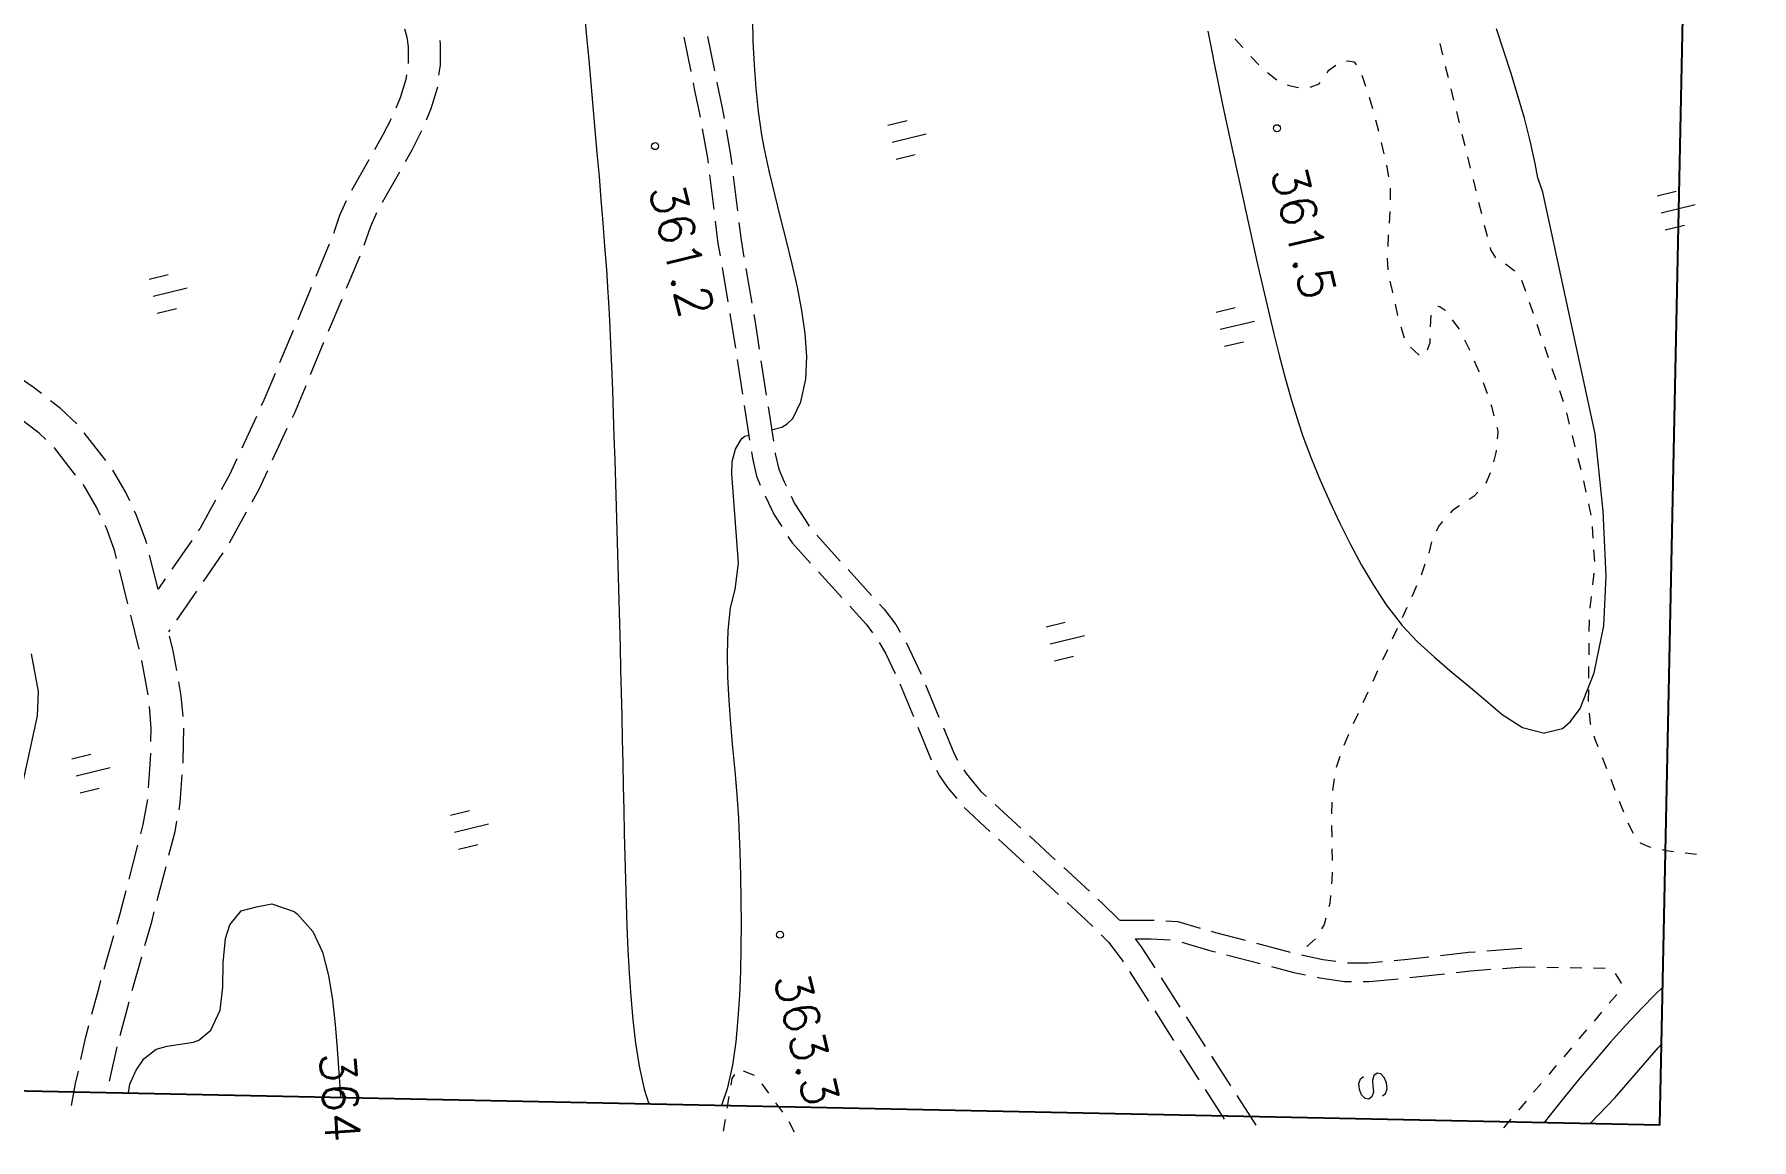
# Model space of a CAD drawing. Header units: millimetres. Extents: x 432273 to 1023813, y 170116 to 705940.
# Drawn here: x 825289 to 1009156, y 195380 to 313678 of the extents above; entities that cross this region are included whole.
import ezdxf

# ---------------------------------------------------------------- set-up
doc = ezdxf.new("R2010")
doc.units = ezdxf.units.MM
doc.header["$LTSCALE"] = 100
doc.linetypes.add('56301', pattern=[0.5, 0.25, -0.25])
doc.layers.get('Defpoints').update_dxf_attribs({"color": 153})
doc.layers.add('D-BGD', color=7, linetype='Continuous', lineweight=13)
doc.styles.add('BIGFONT', font='txt', dxfattribs={"height": 0.2, "bigfont": 'BIGFONT'})
doc.linetypes.add('57106', pattern='A,2.5,[43,dgnlstyle-dm500.shx,S=0.002,R=0,X=0,Y=0],2.5', length=5)

# ---------------------------------------------------------------- blocks, each defined once
blk = doc.blocks.new('21311212131313131')
at = {"layer": 'D-BGD', "linetype": 'Continuous'}
for p, q in [((2801852.9163, -985684.6081, 362599.9804), (2801971.4855, -984447.5934, 362729.9804)), ((2733413.5928, -989673.585), (2732452.1643, -986048.6389)), ((2735226.9429, -989193.3509), (2734688.5397, -987163.4705)), ((2731601.5999, -990153.4221), (2731064.0738, -988124.0218)), ((2796459.2751, -992848.6281, 362455.9804), (2797613.0071, -992367.5465, 362442.9804)), ((2798765.4649, -991884.6274, 362429.9804), (2799853.4794, -991269.5264, 362416.9804)), ((2817153.6913, -992691.6368, 362769.9804), (2818124.0789, -993480.5118, 362761.9804)), ((2791845.2246, -994773.4345, 362509.9804), (2792998.0793, -994291.8727, 362495.9804)), ((2794151.8113, -993810.7912, 362482.9804), (2795305.5432, -993329.7096, 362469.9804)), ((2814370.4768, -995228.818, 362806.9804), (2814361.5311, -993978.9989, 362800.9804)), ((2819093.5893, -994268.9066, 362753.9804), (2820063.9769, -995057.7816, 362745.9804)), ((2764712.3087, -996816.373, 362256.9804), (2765927.1293, -996521.4988, 362243.9804)), ((2767163.0601, -996356.7451, 362229.9804), (2768408.7938, -996253.2198, 362214.9804)), ((2769654.5274, -996149.6944, 362200.9804), (2770900.2611, -996046.169, 362185.9804)), ((2772145.24, -996071.0548, 362172.9804), (2773389.4384, -996188.9965, 362160.9804)), ((2774633.2398, -996305.5807, 362148.9804), (2775877.9183, -996422.6452, 362136.9804)), ((2777125.0744, -996485.2041, 362140.9804), (2778374.1828, -996471.3091, 362165.9804)), ((2779624.1683, -996457.8943, 362191.9804), (2780873.7569, -996443.1222, 362217.9804)), ((2782123.7425, -996429.7074, 362242.9804), (2783372.8509, -996415.8125, 362268.9804)), ((2814388.3683, -997728.4562, 362817.9804), (2814379.4226, -996478.6371, 362811.9804)), ((2821033.4873, -995846.1764, 362736.9804), (2822002.9977, -996634.5712, 362728.9804)), ((2757456.5644, -998704.1052, 362187.9804), (2758661.9409, -998374.4199, 362217.9804)), ((2759867.3174, -998044.7347, 362246.9804), (2761072.6938, -997715.0494, 362276.9804)), ((2762283.1477, -997405.2443, 362282.9804), (2763497.9683, -997110.3701, 362269.9804)), ((2822973.3853, -997423.4462, 362720.9804), (2823942.8957, -998211.8411, 362712.9804)), ((2752677.4703, -1000157.7878, 362095.9804), (2753851.2364, -999727.575, 362105.9804)), ((2755044.9343, -999362.9955, 362128.9804), (2756251.1879, -999033.7904, 362158.9804)), ((2814405.7796, -1000228.9716, 362828.9804), (2814396.8338, -998979.1525, 362822.9804)), ((2824912.4061, -999000.2359, 362704.9804), (2825882.3135, -999789.9881, 362696.9804)), ((2747982.4892, -1001876.4044, 362054.9804), (2749155.7751, -1001447.0688, 362064.9804)), ((2750329.5412, -1001016.856, 362074.9804), (2751504.1844, -1000587.1234, 362085.9804)), ((2814423.671, -1002728.6098, 362839.9804), (2814414.7253, -1001478.7907, 362833.9804)), ((2826851.8239, -1000578.3829, 362688.9804), (2827821.3343, -1001366.7777, 362680.9804)), ((2743287.5082, -1003595.0209, 362012.9804), (2744460.794, -1003165.6853, 362023.9804)), ((2745634.5601, -1002735.4726, 362033.9804), (2746808.7232, -1002306.6171, 362043.9804)), ((2812784.4297, -1006680.9511, 362846.9804), (2812432.9856, -1002947.5984, 362839.9804)), ((2814632.4809, -1004956.5512, 362843.9804), (2814423.671, -1002728.6098, 362839.9804)), ((2828791.7219, -1002155.6527, 362672.9804), (2829761.2323, -1002944.0475, 362664.9804)), ((2830730.7427, -1003732.4423, 362655.9804), (2831701.1303, -1004521.3174, 362647.9804)), ((2740939.579, -1004454.0891, 361992.9804), (2742112.8649, -1004024.7535, 362002.9804)), ((2761633.2778, -1007380.5088, 361774.9804), (2762789.9416, -1007854.1043, 361760.9804)), ((2732708.9495, -1009230.5279, 362026.9804), (2733916.3108, -1008907.6294, 362031.9804)), ((2751991.037, -1008363.0772, 361682.9805), (2753151.0372, -1007905.9479, 361762.9804)), ((2725463.0271, -1011166.9584, 361997.9804), (2726670.3884, -1010844.0599, 362002.9804)), ((2727877.7498, -1010521.1614, 362006.9804), (2729085.9883, -1010198.7431, 362011.9804)), ((2730293.3496, -1009875.8446, 362016.9804), (2731500.711, -1009552.9461, 362021.9804)), ((2815827.7849, -1014882.8371, 362859.9804), (2815328.0304, -1011166.337, 362853.9804)), ((2718217.5849, -1013102.5117, 361968.9804), (2719425.3432, -1012780.9706, 361973.9804)), ((2720632.7046, -1012458.0721, 361978.9804), (2721840.0659, -1012135.1736, 361982.9804)), ((2723047.4273, -1011812.2751, 361987.9804), (2724255.6658, -1011489.8568, 361992.9804)), ((2715802.8623, -1013748.3087, 361958.9804), (2717010.2236, -1013425.4102, 361963.9804)), ((2746143.2356, -1014095.1132, 361329.9805), (2744894.4983, -1014075.0102, 361277.9805)), ((2769153.9609, -1013507.4988, 362247.9804), (2770369.3229, -1013798.9007, 362239.9804)), ((2771558.4475, -1014181.9628, 362277.9804), (2772746.0482, -1014569.8909, 362317.9804)), ((2748362.2083, -1016205.9318, 361402.9805), (2749190.9335, -1015271.0402, 361390.9805)), ((2773903.7556, -1015039.4976, 362357.9804), (2775059.5423, -1015512.6129, 362397.9804)), ((2776208.8367, -1016003.8349, 362442.9804), (2777356.2936, -1016496.331, 362487.9804)), ((2743785.1382, -1017954.8961, 361449.9805), (2744998.3709, -1017654.5925, 361440.9805)), ((2746194.3033, -1017290.0962, 361428.9805), (2747386.5797, -1016915.6182, 361414.9805)), ((2778501.1832, -1016997.682, 362527.9804), (2779645.1955, -1017498.5528, 362567.9804)), ((2780790.085, -1017999.9038, 362607.9804), (2781933.6172, -1018501.6518, 362647.9804)), ((2724108.4411, -1020465.7252, 361657.9805), (2725311.5189, -1020125.6613, 361647.9805)), ((2726516.1847, -1019791.0268, 361635.9805), (2727725.8446, -1019478.507, 361620.9805)), ((2728939.7881, -1019183.1526, 361605.9805), (2730165.6215, -1018941.0488, 361590.9805)), ((2783080.0305, -1018998.1368, 362691.9804), (2784225.9636, -1019495.4989, 362736.9804)), ((2785370.8532, -1019996.8499, 362776.9804), (2786514.3853, -1020498.5979, 362816.9804)), ((2719354.273, -1022007.1557, 361715.9804), (2720530.4209, -1021585.0871, 361700.9805)), ((2721712.2928, -1021177.5524, 361686.9805), (2722910.2101, -1020819.8429, 361671.9805)), ((2787660.7986, -1020995.0829, 362860.9804), (2788807.212, -1021491.5679, 362905.9804)), ((2789962.4352, -1021967.7949, 362946.9804), (2791119.099, -1022441.3904, 362986.9804)), ((2792302.2948, -1022839.4475, 363026.9804), (2793489.3321, -1023230.4873, 363066.9804)), ((2794719.2788, -1023430.69, 363072.9804), (2795961.1211, -1023575.8429, 363062.9804)), ((2797208.2131, -1023628.1063, 363053.9804), (2798458.7429, -1023624.1098, 363038.9804)), ((2799707.7872, -1023599.9194, 363023.9804), (2800956.953, -1023548.4346, 363008.9804)), ((2802205.0752, -1023500.9386, 362995.9804), (2803455.1822, -1023460.2294, 362985.9804)), ((2812491.8208, -1031372.4621, 362909.9804), (2813367.3838, -1027725.9791, 362893.9804)), ((2719290.9681, -1032106.3012, 361732.9804), (2720057.2033, -1031118.9596, 361720.9804)), ((2813784.9605, -1034562.2385, 362921.9804), (2814655.6575, -1030914.2317, 362905.9804)), ((2828835.4818, -1033136.2099, 363006.9804), (2831948.5049, -1031044.0671, 362968.9804)), ((2746872.7228, -1036600.9454), (2745911.2944, -1032975.9994)), ((2745060.73, -1037080.7825), (2744523.2039, -1035051.3823)), ((2748686.073, -1036120.7114), (2748147.6697, -1034090.831)), ((2824686.037, -1035924.1393, 363057.9804), (2827798.5799, -1033832.8737, 363019.9804)), ((2828257.5115, -1036530.6322, 363031.9804), (2831370.0544, -1034439.3666, 362992.9804)), ((2820536.112, -1038712.9459, 363108.9804), (2823648.655, -1036621.6803, 363070.9804)), ((2824108.0667, -1039318.5616, 363082.9804), (2827220.6097, -1037227.296, 363044.9804)), ((2816386.1871, -1041501.7525, 363159.9804), (2819498.73, -1039410.4869, 363121.9804)), ((2819958.1417, -1042107.3682, 363133.9804), (2823070.6847, -1040016.1026, 363095.9804)), ((2815808.2168, -1044896.1748, 363184.9804), (2818920.7597, -1042804.9092, 363146.9804)), ((2804822.2238, -1052158.9193, 363300.9804), (2807303.3029, -1049346.8942, 363265.9804)), ((2780899.6121, -1054099.8954), (2779938.1836, -1050474.9494)), ((2782712.9623, -1053619.6614), (2782174.559, -1051589.781)), ((2779087.6192, -1054579.7325), (2778550.0931, -1052550.3323)), ((2801514.5709, -1055908.1537, 363345.9804), (2803995.6499, -1053096.1286, 363311.9804)), ((2805244.7985, -1055460.3757, 363319.9804), (2807726.7547, -1052648.8308, 363285.9804)), ((2798206.5209, -1059656.0308, 363390.9804), (2800687.1198, -1056844.8829, 363356.9804)), ((2801936.2684, -1059209.1299, 363364.9804), (2804417.3474, -1056397.1049, 363330.9804)), ((2798628.2184, -1062957.0071, 363409.9804), (2801108.8173, -1060145.8591, 363375.9804)), ((2785570.8544, -1067354.0875, 363300.9804), (2789006.0423, -1065852.1437, 363369.9804)), ((2781072.6161, -1069533.8203, 363319.9804), (2784427.3796, -1067860.1648, 363280.9804)), ((2790137.5161, -1068083.5689, 363370.9804), (2793573.9782, -1066583.4626, 363438.9804)), ((2727580.5333, -1072154.2329), (2726619.1049, -1068529.2869)), ((2729393.8835, -1071673.9988), (2728855.4802, -1069644.1184)), ((2725768.5405, -1072634.07), (2725231.0144, -1070604.6698)), ((2773420.4677, -1075912.9045, 363148.9804), (2776139.8989, -1073333.9657, 363286.9804)), ((2769794.6148, -1079349.9998, 362965.9804), (2772513.5659, -1076771.9382, 363102.9804)), ((2773709.6427, -1079083.191, 363082.9804), (2776428.1968, -1076503.772, 363219.9804)), ((2833735.0134, -1080395.0358, 363740.9803), (2832630.2046, -1080980.4223, 363747.9803)), ((2831607.171, -1081689.2382, 363695.9803), (2830618.4558, -1082449.9025, 363618.9803)), ((2756168.9408, -1084839.3533, 362164.9804), (2759854.3039, -1084190.3089, 362403.9804)), ((2827748.9263, -1084805.3071, 363400.9804), (2827311.064, -1085975.8324, 363409.9804)), ((2829630.6177, -1083211.0469, 363540.9804), (2828641.4223, -1083972.5883, 363463.9804)), ((2751254.2738, -1085703.521, 361845.9804), (2754940.5141, -1085054.9567, 362084.9804)), ((2741430.1521, -1087520.2125, 361651.9805), (2745113.1267, -1086815.1386, 361605.9805)), ((2751185.173, -1088255.8598, 361810.9804), (2754871.4133, -1087607.2955, 362048.9804)), ((2756099.84, -1087391.6921, 362128.9804), (2759786.0803, -1086743.1279, 362366.9804)), ((2830070.0374, -1087502.1578, 362788.9804), (2831306.7258, -1087677.5503, 362736.9804)), ((2832543.4143, -1087852.9428, 362684.9804), (2833780.1027, -1088028.3353, 362633.9804)), ((2731559.8018, -1089088.1492, 361899.9804), (2735269.5725, -1088552.7897, 361785.9804)), ((2741361.2818, -1090078.3777, 361657.9805), (2745044.6535, -1089374.6611, 361611.9805)), ((2716689.5439, -1092150.7724, 361676.9805), (2720346.3567, -1091331.0532, 361794.9804)), ((2721566.1714, -1091058.2936, 361833.9804), (2721756.182, -1091015.2476, 361839.9804)), ((2731487.6085, -1091627.3947, 361914.9804), (2735197.4625, -1091089.8006, 361800.9804)), ((2716814.4043, -1094686.1687, 361663.9805), (2720472.5745, -1093866.0525, 361780.9804)), ((2802397.538, -1117455.3971), (2801436.1096, -1113830.4511)), ((2800585.5452, -1117935.2342), (2800048.0191, -1115905.834)), ((2804210.8882, -1116975.1631), (2803672.4849, -1114945.2827)), ((2731878.5902, -1124820.4621, 363476.9804), (2735179.9577, -1126599.2527, 363486.9804)), ((2730649.7408, -1128135.5982, 363477.9804), (2733951.1082, -1129914.3889, 363487.9804)), ((2740975.774, -1128884.0089, 363624.9803), (2744462.5912, -1130261.5647, 363590.9803)), ((2745625.5807, -1130721.5226, 363579.9803), (2749112.398, -1132099.0785, 363545.9804)), ((2739761.8938, -1132169.7184, 363625.9803), (2743249.1912, -1133546.3971, 363590.9803)), ((2750275.8677, -1132558.1592, 363534.9804), (2753763.562, -1133936.1953, 363500.9804)), ((2744412.1807, -1134006.355, 363579.9803), (2747899.4781, -1135383.0337, 363545.9804)), ((2749062.4676, -1135842.9916, 363533.9804), (2752549.765, -1137219.6703, 363499.9804)), ((2759551.3691, -1136291.8094, 363445.9804), (2762986.5179, -1137794.9852, 363416.9804)), ((2758336.0483, -1139580.1504, 363444.9804), (2761770.2367, -1141085.0806, 363414.9804)), ((2768628.4174, -1140475.4376, 363368.9804), (2771951.4768, -1142212.5215, 363341.9804)), ((2773008.4079, -1142876.6279, 363371.9804), (2776139.9921, -1144936.4055, 363495.9804)), ((2745712.5626, -1150904.4971), (2744751.1341, -1147279.551)), ((2771752.354, -1146237.2933, 363393.9804), (2774882.4976, -1148299.7024, 363521.9804)), ((2777183.5612, -1145622.8379, 363536.9804), (2780314.6652, -1147683.4927, 363659.9803)), ((2747525.9128, -1150424.263), (2746987.5095, -1148394.3826)), ((2775925.5865, -1148987.012, 363563.9803), (2777062.5959, -1149735.9976, 363609.9803)), ((2781358.2342, -1148369.9252, 363700.9803), (2781574.4583, -1148512.2351, 363709.9803)), ((2810363.0981, -1149127.9405, 363743.9803), (2806714.5279, -1148260.3551, 363780.9803)), ((2743900.5697, -1151384.3342), (2743363.0436, -1149354.9339)), ((2777062.5959, -1149735.9976, 363609.9803), (2773442.0165, -1150712.357, 363595.9803)), ((2788381.1591, -1150570.6008, 363695.9803), (2784708.4034, -1151325.7304, 363734.9803)), ((2820046.9645, -1151617.9155, 363653.9803), (2816419.9963, -1150662.9725, 363685.9803)), ((2783494.7737, -1151624.6767, 363729.9803), (2779875.4685, -1152602.8736, 363681.9803)), ((2808142.4476, -1152193.1176, 363758.9803), (2804493.7942, -1151327.7668, 363796.9803)), ((2824903.2136, -1152790.9373, 363821.9803), (2821259.7591, -1151918.1722, 363679.9803)), ((2778668.9011, -1152928.4868, 363665.9803), (2775049.1157, -1153907.5609, 363617.9803)), ((2797191.808, -1158098.0495), (2796230.3795, -1154473.1035)), ((2817835.6232, -1154649.4275, 363665.9803), (2814208.655, -1153694.4846, 363698.9803)), ((2829789.7272, -1153848.2827, 363819.9803), (2826120.1826, -1153075.2387, 363857.9803)), ((2763409.0343, -1155613.6581, 363407.9804), (2760495.045, -1157973.2247, 363440.9804)), ((2799005.1582, -1157617.8155), (2798466.7549, -1155587.9351)), ((2795379.8152, -1158577.8866), (2794842.2891, -1156548.4864))]:
    blk.add_line(p, q, dxfattribs=at)
at = {"layer": 'D-BGD', "linetype": 'Continuous', "extrusion": (0.701009, -0.140654, 0.699144), "elevation": 2356274.601}
blk.add_lwpolyline([(-417710.0436, -1797228.1519), (-417227.6733, -1797230.9492), (-416468.8042, -1797119.0581)], dxfattribs=at)
at = {"layer": 'D-BGD', "linetype": 'Continuous'}
for points, elevation in [([(2816288.6172, -987785.2211), (2817094.1217, -988583.389), (2818577.2356, -989976.7205), (2820435.0332, -991643.57), (2822334.3837, -993276.1652), (2824257.7438, -994864.9022), (2826204.2812, -996432.1263), (2828173.9961, -997977.8374), (2830153.3148, -999506.0052), (2831012.6992, -1000157.9238)], 361999.9804), ([(2786640.2529, -997232.0575), (2782803.5957, -995827.1517), (2777741.1578, -994891.2461), (2772411.735, -994755.415), (2765489.2133, -995218.1115), (2757207.4806, -996247.7694), (2731466.1887, -1002368.9064), (2729949.7292, -1002952.3874), (2728439.2864, -1003254.1527), (2726013.7814, -1003853.0056), (2723616.8966, -1004524.5282), (2721226.2868, -1005267.8883), (2718838.8146, -1006047.1672), (2716468.0534, -1006858.395), (2714114.0032, -1007701.5719)], 361999.9804), ([(2758618.7768, -1084404.3052), (2758336.2861, -1083337.6286), (2757941.3043, -1082767.9889), (2757377.1649, -1082174.1484), (2755560.4132, -1081327.7957), (2753138.9353, -1080857.2172), (2750706.4474, -1080802.4256), (2748250.3995, -1081019.746), (2745791.6637, -1081429.4014), (2743323.965, -1081959.5543), (2740852.9374, -1082579.088), (2738366.6719, -1083247.2818), (2735893.1477, -1083933.8511), (2733415.6538, -1084606.8468), (2730930.2204, -1085252.6955), (2728447.2837, -1085831.5085), (2727076.5462, -1086107.1502), (2724590.6632, -1086524.745), (2722108.9413, -1086830.6139), (2719620.9444, -1087064.6453), (2717130.6422, -1087240.4128), (2714642.8366, -1087349.1447)], 361999.9804), ([(2714995.0026, -1038600.0871), (2717472.3052, -1038052.3908), (2718076.6487, -1037927.2157), (2720536.4081, -1037369.9156), (2722996.1674, -1036812.6155), (2725429.6118, -1036240.9097), (2727876.6298, -1035665.2342), (2730306.1045, -1035079.9548), (2732735.5792, -1034494.6754), (2735156.2823, -1033904.5941), (2737576.9854, -1033314.5128), (2740002.4904, -1032715.6598), (2742424.0257, -1032103.2334), (2744836.7893, -1031486.0049), (2747245.5832, -1030855.203), (2749655.2094, -1030202.0558), (2752056.8961, -1029521.7616), (2754451.4756, -1028791.975), (2756821.4046, -1028003.0923), (2758132.5964, -1027523.8474), (2760476.4018, -1026595.2594), (2762796.3889, -1025585.2302), (2765096.5275, -1024507.3332), (2767358.442, -1023374.3097), (2769599.6757, -1022195.7637), (2771793.9137, -1020957.2894), (2773923.6128, -1019649.2829), (2775972.0619, -1018239.7951), (2777890.6009, -1016713.5882), (2778122.3748, -1016498.4584), (2779864.0081, -1014795.604), (2781490.1369, -1012949.7156), (2783070.1024, -1011021.5536), (2784661.336, -1009031.158), (2785796.7699, -1007623.4686), (2787462.3377, -1005559.7624), (2788800.8584, -1003385.4207), (2789350.3816, -1001007.1601), (2789346.4119, -1000993.5865), (2788827.4028, -999067.8064), (2788066.509, -998229.4506), (2786640.2529, -997232.0575)], 361999.9804), ([(2831012.6992, -1088220.705), (2829104.1437, -1087638.034), (2826687.4678, -1087158.6838), (2824210.6721, -1086851.6288), (2821702.5684, -1086664.2392), (2819187.1661, -1086552.6568), (2816646.922, -1086507.2777), (2814091.44, -1086510.5587), (2811535.1257, -1086536.1849), (2808977.147, -1086606.5015), (2806418.3362, -1086699.1632), (2803867.4647, -1086818.9721), (2801314.9289, -1086983.4713), (2800269.3157, -1087060.8855), (2797736.6284, -1087293.2525), (2795207.0786, -1087561.5383), (2792695.0721, -1087839.4279), (2790174.294, -1088112.5155), (2787672.7235, -1088350.5167), (2785172.8175, -1088543.8274), (2782689.8138, -1088643.7877), (2780215.773, -1088623.2504), (2777757.9938, -1088406.4084), (2775787.3893, -1087966.0475), (2772966.6443, -1087641.7075), (2763444.8493, -1088562.5282), (2762098.504, -1088543.7128)], 361999.9804), ([(2762098.504, -1088543.7128), (2760776.5508, -1088230.4401), (2760101.135, -1087860.6923), (2759633.1009, -1087570.2719), (2759363.036, -1087251.4225), (2759262.3201, -1086831.4746)], 361999.9804), ([(2714494.7903, -1105383.3081), (2716980.4819, -1105091.0127), (2719461.3716, -1104807.489), (2721951.0329, -1104528.7672), (2724435.8923, -1104258.8171), (2726920.7517, -1103988.8669), (2729405.6111, -1103718.9168), (2731890.4705, -1103448.9666), (2734379.2996, -1103192.59), (2736868.1287, -1102936.2134), (2739352.1559, -1102688.6084), (2741840.1529, -1102454.577), (2744332.1195, -1102234.1192), (2744771.916, -1102201.271), (2747267.0201, -1102016.7319), (2749766.094, -1101845.7663), (2752255.564, -1101692.344), (2754753.8056, -1101543.7236), (2757247.2453, -1101403.8749), (2759744.6548, -1101277.5997), (2762238.0945, -1101137.7509), (2764735.5039, -1101011.4757), (2767232.9134, -1100885.2005), (2769730.3228, -1100758.9254), (2772227.7323, -1100632.6502), (2774725.1417, -1100506.375), (2777217.7492, -1100388.8714), (2779715.1587, -1100262.5962), (2782216.5378, -1100149.8946), (2784601.3891, -1100041.8036), (2787102.7683, -1099929.1019), (2789604.1474, -1099816.4003), (2792100.7246, -1099712.4703), (2794602.1038, -1099599.7686), (2797107.4527, -1099500.6405), (2799608.8318, -1099387.9389), (2802105.409, -1099284.0089), (2804606.7882, -1099171.3073), (2807112.9693, -1099049.834), (2809610.3787, -1098923.5588), (2812103.8184, -1098783.71), (2814606.862, -1098626.318), (2817097.1642, -1098450.5506), (2819589.1308, -1098230.0927), (2822073.9902, -1097960.1425), (2824552.5746, -1097618.3549), (2827021.7465, -1097168.8111), (2829478.3683, -1096575.5922), (2831012.6992, -1096057.1956)], 361999.9804), ([(2831012.6992, -1151776.8349), (2830076.6476, -1151647.7543), (2828557.2992, -1150987.0121), (2827324.6599, -1150198.2155), (2826257.9738, -1148918.8484), (2825944.5576, -1147721.2382), (2825444.431, -1144927.9655), (2825219.4391, -1144360.1815), (2824134.3774, -1143093.5557), (2821968.2335, -1142135.7354), (2819488.109, -1141918.0612), (2816873.5309, -1141945.9927), (2814268.1069, -1141728.1271), (2812812.274, -1141284.5618), (2811298.4928, -1140113.85), (2810830.8987, -1138489.8255), (2810480.6647, -1136838.8452), (2811240.8984, -1134450.5312), (2811500.843, -1134079.8173), (2813317.4512, -1132406.6066), (2815533.0109, -1131316.6091), (2818007.3673, -1130607.6947), (2820611.4425, -1130140.7989), (2823246.4432, -1129804.8367), (2825834.2569, -1129534.2456), (2828362.9744, -1129288.3051), (2830854.941, -1129067.8472), (2831012.6992, -1129054.067)], 363999.9803)]:
    blk.add_lwpolyline(points, dxfattribs=dict(at, elevation=elevation))
at = {"layer": 'D-BGD', "linetype": 'Continuous', "extrusion": (0.002989, -0.000264271, 0.999995), "elevation": 371032.95}
blk.add_lwpolyline([(2799755.3769, -990434.0016), (2799784.6332, -990405.5547), (2800171.473, -989511.4887), (2800218.5145, -989281.8711)], dxfattribs=at)
at = {"layer": 'D-BGD', "linetype": 'Continuous', "extrusion": (0.0116, -0.001863, 0.999931), "elevation": 397276.6803}
blk.add_lwpolyline([(2810528.2086, -992168.0283), (2811494.4574, -991519.3003), (2811576.2253, -991546.9592)], dxfattribs=at)
at = {"layer": 'D-BGD', "linetype": 'Continuous', "extrusion": (-0.011043, -0.532386, 0.84643), "elevation": 806378.4033}
blk.add_lwpolyline([(2804686.5373, -601404.2151), (2805911.3825, -601357.2667), (2805935.5878, -601353.5109)], dxfattribs=at)
at = {"layer": 'D-BGD', "linetype": 'Continuous', "extrusion": (-0.128159, 0.400547, 0.907269), "elevation": -427410.7537}
blk.add_lwpolyline([(-2350940.2717, 1783893.9713), (-2352049.8182, 1784153.1553), (-2352160.9234, 1784150.7775)], dxfattribs=at)
at = {"layer": 'D-BGD', "linetype": 'Continuous', "extrusion": (0.010713, 0.001105, 0.999942), "elevation": 391299.3186}
blk.add_lwpolyline([(2785480.2711, -996134.9199), (2786021.1334, -995948.7536), (2786647.5914, -995687.4583)], dxfattribs=at)
at = {"layer": 'D-BGD', "linetype": 'Continuous', "extrusion": (0.014011, -0.002481, 0.999899), "elevation": 402846.5673}
blk.add_lwpolyline([(2733888.521, -1005223.6453), (2734550.0492, -1004308.9266), (2734636.4577, -1004223.9821)], dxfattribs=at)
at = {"layer": 'D-BGD', "linetype": 'Continuous', "extrusion": (0.000593761, 0.017411, 0.999848), "elevation": 346053.2792}
blk.add_lwpolyline([(-2770295.8966, 920192.8388), (-2770543.0083, 920113.5566), (-2771336.3113, 919561.4062), (-2771346.2186, 919539.527)], dxfattribs=at)
at = {"layer": 'D-BGD', "linetype": 'Continuous', "extrusion": (0.196497, -0.661461, 0.723781), "elevation": 1469509.8626}
blk.add_lwpolyline([(2353391.1415, -1017006.8139), (2353591.3079, -1016989.4234), (2354639.8988, -1017008.2632)], dxfattribs=at)
at = {"layer": 'D-BGD', "linetype": 'Continuous', "extrusion": (0.013262, 0.013585, 0.99982), "elevation": 384652.4469}
blk.add_lwpolyline([(2754165.9535, -1012128.3034), (2754247.1963, -1012134.0145), (2755392.2322, -1012368.6664)], dxfattribs=at)
at = {"layer": 'D-BGD', "linetype": 'Continuous', "extrusion": (0.012445, 0.002986, 0.999918), "elevation": 394842.035}
blk.add_lwpolyline([(2810427.2742, -1011111.6501), (2810221.5059, -1009584.1881), (2810015.2718, -1007384.9719)], dxfattribs=at)
at = {"layer": 'D-BGD', "linetype": 'Continuous', "extrusion": (-0.148458, 0.541354, 0.827585), "elevation": -652436.239}
blk.add_lwpolyline([(-2370996.1526, 1606835.0603), (-2371946.0316, 1606842.1861), (-2372246.545, 1606838.6232)], dxfattribs=at)
at = {"layer": 'D-BGD', "linetype": 'Continuous', "extrusion": (-0.024116, 0.08246, 0.996303), "elevation": 210755.8322}
blk.add_lwpolyline([(-2355819.9344, 1765241.3124), (-2357054.5428, 1765066.7186), (-2357057.3713, 1765066.7186)], dxfattribs=at)
at = {"layer": 'D-BGD', "linetype": 'Continuous', "extrusion": (0.424314, 0.464626, 0.777226), "elevation": 985202.0444}
blk.add_lwpolyline([(-2720973.1368, -642018.4888), (-2721549.6749, -642023.2566), (-2722193.718, -641829.3662)], dxfattribs=at)
at = {"layer": 'D-BGD', "linetype": 'Continuous', "extrusion": (-0.006084, 0.000841177, 0.999981), "elevation": 344879.8927}
blk.add_lwpolyline([(2815529.8469, -1011935.383), (2815124.122, -1008925.8918), (2815057.9224, -1008215.8914)], dxfattribs=at)
at = {"layer": 'D-BGD', "linetype": 'Continuous', "extrusion": (0.024006, -0.011735, 0.999643), "elevation": 439332.7066}
blk.add_lwpolyline([(296656.6638, -2900074.7807), (297721.6066, -2900598.7202), (297772.9333, -2900636.1444)], dxfattribs=at)
at = {"layer": 'D-BGD', "linetype": 'Continuous', "extrusion": (-0.05176, 0.115888, 0.991913), "elevation": 99428.9421}
blk.add_lwpolyline([(-2096540.4785, 2072413.6684), (-2097757.2054, 2072334.8799), (-2097788.606, 2072334.8799)], dxfattribs=at)
at = {"layer": 'D-BGD', "linetype": 'Continuous', "extrusion": (-0.000252665, -0.014281, 0.999898), "elevation": 375987.0247}
blk.add_lwpolyline([(2767038.9001, -1007117.0759), (2767456.551, -1007474.5751), (2768092.8196, -1007765.9206)], dxfattribs=at)
at = {"layer": 'D-BGD', "linetype": 'Continuous', "extrusion": (-0.081557, -0.009659, 0.996622), "elevation": 141951.3809}
blk.add_lwpolyline([(1340505.1662, 2695691.1237), (1339025.9134, 2695691.1237), (1336754.719, 2695654.5948)], dxfattribs=at)
at = {"layer": 'D-BGD', "linetype": 'Continuous', "extrusion": (-0.045177, -0.171312, 0.98418), "elevation": 405274.6442}
blk.add_lwpolyline([(2916400.8884, -211495.5322), (2915570.8542, -211456.0218), (2915163.831, -211557.6198)], dxfattribs=at)
at = {"layer": 'D-BGD', "linetype": 'Continuous', "extrusion": (-0.60667, -0.071301, 0.79175), "elevation": -1348620.0839}
blk.add_lwpolyline([(1341619.5343, 2341971.7402), (1340995.1344, 2342050.3199), (1337874.1091, 2342050.3199)], dxfattribs=at)
at = {"layer": 'D-BGD', "linetype": 'Continuous', "extrusion": (0.242257, -0.961708, 0.128173), "elevation": 1690002.4244}
blk.add_lwpolyline([(2409508.9987, 146067.2623), (2410540.7737, 146051.1293), (2410758.7276, 146049.1126)], dxfattribs=at)
at = {"layer": 'D-BGD', "linetype": 'Continuous', "extrusion": (-0.633152, -0.075018, 0.770383), "elevation": -1425897.5755}
blk.add_lwpolyline([(1345619.7398, 2291725.8698), (1343419.89, 2292019.1659), (1341889.0234, 2292019.1659)], dxfattribs=at)
at = {"layer": 'D-BGD', "linetype": 'Continuous'}
for points in [[(2828539.1171, -1017529.8693), (2828282.0623, -1017210.1619), (2827768.8778, -1017062.61), (2827139.0898, -1017125.9743), (2826560.7225, -1017382.7938), (2826187.9893, -1017765.8655), (2826122.8066, -1018170.2368), (2826380.7385, -1018490.4244), (2826893.4429, -1018638.8535), (2827523.2309, -1018575.4892)], [(2827523.2309, -1018575.4892), (2828153.0189, -1018512.1249), (2828665.7233, -1018660.5539), (2828923.6552, -1018980.7415), (2828858.4725, -1019385.1129), (2828485.7393, -1019768.1846), (2827907.372, -1020025.004), (2827277.584, -1020088.3683), (2826764.3995, -1019940.8164), (2826507.3447, -1019621.109)]]:
    blk.add_lwpolyline(points, dxfattribs=at)
at = {"layer": 'D-BGD', "linetype": 'Continuous', "extrusion": (0.014899, -0.238291, 0.97108), "elevation": 634573.7595}
blk.add_lwpolyline([(2662503.2642, -1066535.004), (2662525.7364, -1066535.004), (2663751.5618, -1066597.8297)], dxfattribs=at)
at = {"layer": 'D-BGD', "linetype": 'Continuous', "extrusion": (0.001613, -0.118796, 0.992917), "elevation": 484417.4172}
blk.add_lwpolyline([(2719813.5566, -1005299.0623), (2719839.9763, -1005299.0623), (2721060.8839, -1005383.2325)], dxfattribs=at)
at = {"layer": 'D-BGD', "linetype": 'Continuous', "extrusion": (0.019899, 0.367937, 0.929638), "elevation": 15675.4259}
blk.add_lwpolyline([(-2787422.5273, 941605.5232), (-2787475.7532, 941605.5232), (-2788672.5194, 941567.5287)], dxfattribs=at)
at = {"layer": 'D-BGD', "linetype": 'Continuous', "extrusion": (0.014482, -0.09745, 0.995135), "elevation": 498699.4893}
blk.add_lwpolyline([(2559368.9555, -1367959.8185), (2559430.3068, -1367969.9687), (2560614.9249, -1368051.1699)], dxfattribs=at)
at = {"layer": 'D-BGD', "linetype": 'Continuous', "extrusion": (0.007832, -0.000498643, 0.999969), "elevation": 383516.5047}
blk.add_lwpolyline([(2714974.875, -1023507.3536), (2714930.6652, -1023348.6265), (2715026.6337, -1022694.3407), (2715370.9978, -1022448.497)], dxfattribs=at)
at = {"layer": 'D-BGD', "linetype": 'Continuous', "extrusion": (0.014983, 0.108356, 0.993999), "elevation": 291923.6651}
blk.add_lwpolyline([(-2918453.4749, 665539.0974), (-2919293.341, 665420.2529), (-2919694.2223, 665392.8272)], dxfattribs=at)
at = {"layer": 'D-BGD', "linetype": 'Continuous', "extrusion": (0.005734, -0.033455, 0.999424), "elevation": 413076.5835}
blk.add_lwpolyline([(2593951.3663, -1469878.1941), (2594793.6882, -1470084.4242), (2595146.6266, -1470231.7315)], dxfattribs=at)
at = {"layer": 'D-BGD', "linetype": 'Continuous', "extrusion": (0.01812, 0.020196, 0.999632), "elevation": 393015.8034}
blk.add_lwpolyline([(-2775135.4105, -1103887.6027), (-2775734.5231, -1104219.2983), (-2776288.933, -1104329.8635)], dxfattribs=at)
at = {"layer": 'D-BGD', "linetype": 'Continuous', "extrusion": (-0.826427, 0.15489, 0.541321), "elevation": -2287821.8147}
blk.add_lwpolyline([(490628.2076, 1904499.8507), (488297.2845, 1904489.1468), (486885.7917, 1904341.6711)], dxfattribs=at)
at = {"layer": 'D-BGD', "linetype": 'Continuous', "extrusion": (0.001422, -0.008546, 0.999962), "elevation": 374337.2374}
blk.add_lwpolyline([(2718677.129, -1022588.4052), (2718400.3971, -1022400.4252), (2717843.873, -1021673.9275)], dxfattribs=at)
at = {"layer": 'D-BGD', "linetype": 'Continuous', "extrusion": (-0.008205, -0.012992, 0.999882), "elevation": 353103.2756}
blk.add_lwpolyline([(2814769.8863, -1020550.2382), (2814783.4402, -1020558.7991), (2815616.3014, -1021469.7284)], dxfattribs=at)
at = {"layer": 'D-BGD', "linetype": 'Continuous', "extrusion": (0.008092, 0.003168, 0.999962), "elevation": 380458.6761}
blk.add_lwpolyline([(2717762.8001, -1028751.3523), (2717381.1394, -1027776.2995), (2717213.0735, -1027662.634)], dxfattribs=at)
at = {"layer": 'D-BGD', "linetype": 'Continuous', "extrusion": (0.012346, 0.001645, 0.999922), "elevation": 395931.4445}
blk.add_lwpolyline([(2810251.3487, -1030351.179), (2810823.098, -1027955.391), (2811059.5511, -1026690.5417)], dxfattribs=at)
at = {"layer": 'D-BGD', "linetype": 'Continuous', "extrusion": (0.024768, 0.003895, 0.999686), "elevation": 424978.5304}
blk.add_lwpolyline([(-1440118.944, -2517646.7584), (-1440026.2709, -2517701.7839), (-1439154.7839, -2518045.5981), (-1438957.3015, -2518100.6236)], dxfattribs=at)
at = {"layer": 'D-BGD', "linetype": 'Continuous', "extrusion": (-0.206369, 0.222335, 0.952879), "elevation": -445995.3059}
blk.add_lwpolyline([(-1288429.5706, 2593510.7692), (-1288432.7329, 2593510.7692), (-1289677.7216, 2593461.3212)], dxfattribs=at)
at = {"layer": 'D-BGD', "linetype": 'Continuous', "extrusion": (0.00273, 0.003726, 0.999989), "elevation": 366740.1691}
blk.add_lwpolyline([(2810310.9063, -1037604.5325), (2810432.7442, -1037157.068), (2811199.3534, -1033961.6353)], dxfattribs=at)
at = {"layer": 'D-BGD', "linetype": 'Continuous', "extrusion": (-0.126356, 0.146665, 0.981083), "elevation": -140112.6779}
blk.add_lwpolyline([(-1381522.8529, 2578885.233), (-1381531.3969, 2578885.233), (-1382771.5649, 2578833.577)], dxfattribs=at)
at = {"layer": 'D-BGD', "linetype": 'Continuous', "extrusion": (0.033863, -0.004088, 0.999418), "elevation": 462223.7891}
blk.add_lwpolyline([(-694779.9656, -2902760.1001), (-691576.8207, -2903229.1911), (-691067.0994, -2903287.8275)], dxfattribs=at)
at = {"layer": 'D-BGD', "linetype": 'Continuous', "extrusion": (0.004453, 0.003802, 0.999983), "elevation": 371505.8529}
blk.add_lwpolyline([(2808648.7056, -1042519.2656), (2808690.0871, -1041252.5149), (2809340.0824, -1038857.391)], dxfattribs=at)
at = {"layer": 'D-BGD', "linetype": 'Continuous', "extrusion": (-0.92858, 0.032747, 0.369684), "elevation": -2511356.5295}
blk.add_lwpolyline([(944589.1493, 1390096.9764), (942871.6494, 1389827.9154), (940860.0725, 1389819.3055)], dxfattribs=at)
at = {"layer": 'D-BGD', "linetype": 'Continuous', "extrusion": (-0.825989, 0.028757, 0.562952), "elevation": -2146884.4394}
blk.add_lwpolyline([(947673.5049, 1901805.643), (944211.6157, 1901478.9601), (943939.2602, 1901477.7502)], dxfattribs=at)
at = {"layer": 'D-BGD', "linetype": 'Continuous', "extrusion": (0.013329, -0.0018, 0.99991), "elevation": 402542.3405}
blk.add_lwpolyline([(2807191.5246, -1043630.8212), (2808030.5801, -1042972.8806), (2810258.3363, -1041475.6349)], dxfattribs=at)
at = {"layer": 'D-BGD', "linetype": 'Continuous', "extrusion": (-0.018725, 0.028323, 0.999423), "elevation": 280768.3804}
blk.add_lwpolyline([(-1764262.8442, 2434184.9121), (-1764809.3495, 2434037.6508), (-1767359.4916, 2433448.6055)], dxfattribs=at)
at = {"layer": 'D-BGD', "linetype": 'Continuous', "extrusion": (0.00426, 0.008065, 0.999958), "elevation": 366740.3693}
blk.add_lwpolyline([(2810352.3108, -1051012.0449), (2811113.4287, -1050211.1003), (2813022.4318, -1048702.39), (2813197.7996, -1048584.0557)], dxfattribs=at)
at = {"layer": 'D-BGD', "linetype": 'Continuous', "extrusion": (0.00238, 0.009704, 0.99995), "elevation": 359732.6846}
blk.add_lwpolyline([(2807680.9171, -1055252.2837), (2809475.6206, -1053219.2456), (2810190.5979, -1052467.1464)], dxfattribs=at)
at = {"layer": 'D-BGD', "linetype": 'Continuous', "extrusion": (0.005194, 0.006468, 0.999966), "elevation": 371059.9384}
blk.add_lwpolyline([(2792662.2771, -1065506.9225), (2793030.5322, -1065244.5068), (2794926.1634, -1063614.4818), (2795454.1627, -1063016.5474)], dxfattribs=at)
at = {"layer": 'D-BGD', "linetype": 'Continuous', "extrusion": (-0.106762, 0.199414, 0.974082), "elevation": -156354.7105}
blk.add_lwpolyline([(-1956964.0827, 2279871.9788), (-1960045.4399, 2280123.9739), (-1960703.3163, 2280097.4481)], dxfattribs=at)
at = {"layer": 'D-BGD', "linetype": 'Continuous', "extrusion": (0.0056, 0.003973, 0.999976), "elevation": 374851.6679}
blk.add_lwpolyline([(2792603.601, -1067509.2679), (2793191.7057, -1067159.7214), (2794418.9294, -1066292.472), (2795603.0559, -1065272.798)], dxfattribs=at)
at = {"layer": 'D-BGD', "linetype": 'Continuous', "extrusion": (-0.174952, 0.358851, 0.916852), "elevation": -538266.1027}
blk.add_lwpolyline([(-2034896.3501, 2146123.7954), (-2034925.761, 2146123.7954), (-2038642.8883, 2146294.1246)], dxfattribs=at)
at = {"layer": 'D-BGD', "linetype": 'Continuous', "extrusion": (0.009473, 0.004931, 0.999943), "elevation": 384370.6957}
blk.add_lwpolyline([(2777579.3003, -1074338.2898), (2778692.5081, -1073637.7434), (2780871.8174, -1072551.7474)], dxfattribs=at)
at = {"layer": 'D-BGD', "linetype": 'Continuous', "extrusion": (0.281304, -0.343896, 0.895881), "elevation": 1476629.685}
blk.add_lwpolyline([(1468693.2636, -2159875.6888), (1471269.0846, -2159664.1169), (1472433.8737, -2159693.3769)], dxfattribs=at)
at = {"layer": 'D-BGD', "linetype": 'Continuous', "extrusion": (0.177578, -0.238082, 0.954873), "elevation": 1096158.2591}
blk.add_lwpolyline([(1573241.3262, -2302092.3115), (1574043.7789, -2302129.3469), (1576968.443, -2301765.7265)], dxfattribs=at)
at = {"layer": 'D-BGD', "linetype": 'Continuous', "extrusion": (-0.002658, -0.089189, 0.996011), "elevation": 450711.4681}
blk.add_lwpolyline([(2796809.8457, -965725.3943), (2798793.2877, -964638.3033), (2800005.3952, -963775.3547)], dxfattribs=at)
at = {"layer": 'D-BGD', "linetype": 'Continuous', "extrusion": (-0.182129, 0.964334, 0.192064), "elevation": -1478566.7742}
blk.add_lwpolyline([(-2496980.2912, 657815.5731), (-2497803.5756, 657805.3834), (-2500723.7955, 657995.9309)], dxfattribs=at)
at = {"layer": 'D-BGD', "linetype": 'Continuous', "extrusion": (0.079474, -0.352911, 0.932276), "elevation": 938828.504}
blk.add_lwpolyline([(2430540.8767, -1419490.4003), (2432449.8341, -1419650.7325), (2434283.6648, -1419714.3126)], dxfattribs=at)
at = {"layer": 'D-BGD', "linetype": 'Continuous', "extrusion": (-0.182058, 0.964704, 0.190263), "elevation": -1481881.0136}
blk.add_lwpolyline([(-2496660.2975, 655518.6266), (-2498016.3484, 655501.3102), (-2500405.1568, 655656.1385)], dxfattribs=at)
at = {"layer": 'D-BGD', "linetype": 'Continuous', "extrusion": (0.049405, 0.051799, 0.997435), "elevation": 445345.7101}
blk.add_lwpolyline([(-2796382.099, -1136127.8285), (-2796902.5508, -1136225.6185), (-2797487.5237, -1136644.7183)], dxfattribs=at)
at = {"layer": 'D-BGD', "linetype": 'Continuous', "extrusion": (-0.168275, 0.737895, 0.653601), "elevation": -1026560.5751}
blk.add_lwpolyline([(-2411052.4266, 1364624.0282), (-2413827.7694, 1364584.3896), (-2414801.3557, 1364626.6707)], dxfattribs=at)
at = {"layer": 'D-BGD', "linetype": 'Continuous', "extrusion": (0.129271, -0.75968, 0.637319), "elevation": 1411114.7198}
blk.add_lwpolyline([(2505157.4744, -697440.9403), (2507859.8685, -697326.7436), (2508903.7332, -697368.2697)], dxfattribs=at)
at = {"layer": 'D-BGD', "linetype": 'Continuous', "extrusion": (0.081526, -0.364808, 0.927507), "elevation": 956601.1588}
blk.add_lwpolyline([(2432636.4014, -1405782.8673), (2435026.1497, -1405978.1555), (2436377.3231, -1406023.6335)], dxfattribs=at)
at = {"layer": 'D-BGD', "linetype": 'Continuous', "extrusion": (0.129965, -0.76582, 0.629785), "elevation": 1418918.9446}
blk.add_lwpolyline([(2505341.5424, -684565.2975), (2508547.9724, -684428.8349), (2509088.4173, -684449.433)], dxfattribs=at)
at = {"layer": 'D-BGD', "linetype": 'Continuous', "extrusion": (0.008141, 0.016051, 0.999838), "elevation": 367639.7925}
blk.add_lwpolyline([(-2930753.2307, -223161.1321), (-2931123.8729, -223429.598), (-2933066.6371, -224439.0848), (-2934102.11, -224818.6771)], dxfattribs=at)
at = {"layer": 'D-BGD', "linetype": 'Continuous', "extrusion": (0.005505, -0.009051, 0.999944), "elevation": 388644.2416}
blk.add_lwpolyline([(2720662.0251, -1117456.1663), (2723013.9958, -1118124.6716), (2724228.3191, -1118601.3275)], dxfattribs=at)
at = {"layer": 'D-BGD', "linetype": 'Continuous', "extrusion": (0.110543, 0.211042, 0.971206), "elevation": 417617.7537}
blk.add_lwpolyline([(-2936912.7751, -176729.2535), (-2939229.5887, -176809.005), (-2940661.5307, -176792.2152)], dxfattribs=at)
at = {"layer": 'D-BGD', "linetype": 'Continuous', "extrusion": (0.005997, -0.013218, 0.999895), "elevation": 394676.799}
blk.add_lwpolyline([(2719244.8728, -1119173.2226), (2719713.1135, -1119230.0406), (2721705.956, -1119796.5901), (2722828.0843, -1120237.602)], dxfattribs=at)
at = {"layer": 'D-BGD', "linetype": 'Continuous', "extrusion": (0.115215, 0.21928, 0.968835), "elevation": 419384.8301}
blk.add_lwpolyline([(-2937018.8822, -172898.0636), (-2938921.2966, -172966.6934), (-2940767.2319, -172946.5082)], dxfattribs=at)
at = {"layer": 'D-BGD', "linetype": 'Continuous', "extrusion": (0.242694, 0.722542, 0.647327), "elevation": 84960.3434}
blk.add_lwpolyline([(-2952775.9674, 404757.0549), (-2954510.3029, 404956.4744), (-2956514.8456, 404927.611)], dxfattribs=at)
at = {"layer": 'D-BGD', "linetype": 'Continuous', "extrusion": (0.22642, 0.672161, 0.704935), "elevation": 115689.7663}
blk.add_lwpolyline([(-2952842.8536, 397557.4555), (-2954574.9811, 397740.7422), (-2956582.8106, 397709.7244)], dxfattribs=at)
at = {"layer": 'D-BGD', "linetype": 'Continuous', "extrusion": (0.017531, 0.020096, 0.999644), "elevation": 388860.761}
blk.add_lwpolyline([(-2821716.1316, -946202.2163), (-2824778.1095, -947289.6551), (-2825255.0356, -947439.6466)], dxfattribs=at)
at = {"layer": 'D-BGD', "linetype": 'Continuous', "extrusion": (0.021145, 0.028997, 0.999356), "elevation": 388491.5397}
blk.add_lwpolyline([(-2895290.9202, -689737.517), (-2898296.5183, -690517.7221), (-2898925.8253, -690657.0444)], dxfattribs=at)
at = {"layer": 'D-BGD', "linetype": 'Continuous', "extrusion": (0.010388, 0.004499, 0.999936), "elevation": 386976.1512}
blk.add_lwpolyline([(2760207.7191, -1140047.8426), (2762227.1947, -1140932.1833), (2763596.3781, -1141648.6494)], dxfattribs=at)
at = {"layer": 'D-BGD', "linetype": 'Continuous', "extrusion": (0.010103, 0.003179, 0.999944), "elevation": 387668.0951}
blk.add_lwpolyline([(2759102.7066, -1142824.771), (2760824.929, -1143579.4423), (2762483.0484, -1144444.9506)], dxfattribs=at)
at = {"layer": 'D-BGD', "linetype": 'Continuous', "extrusion": (0.180826, 0.331288, 0.92604), "elevation": 457986.6743}
blk.add_lwpolyline([(-2977102.3915, -160954.0193), (-2980493.4731, -161022.9072), (-2980850.4368, -160991.1128)], dxfattribs=at)
at = {"layer": 'D-BGD', "linetype": 'Continuous', "extrusion": (0.007758, 0.011822, 0.9999), "elevation": 371725.8621}
blk.add_lwpolyline([(2787722.2337, -1151249.9548), (2785491.7009, -1151477.9308), (2784015.2674, -1151777.8537)], dxfattribs=at)
at = {"layer": 'D-BGD', "linetype": 'Continuous', "extrusion": (-0.03574, -0.793334, 0.607737), "elevation": 1030915.4094}
blk.add_lwpolyline([(2844387.0928, -330719.2573), (2844181.8036, -330716.7388), (2840647.803, -330997.5462)], dxfattribs=at)
at = {"layer": 'D-BGD', "linetype": 'Continuous', "extrusion": (0.008815, -0.003939, 0.999953), "elevation": 393030.0868}
blk.add_lwpolyline([(2797283.9212, -1145449.8848), (2796542.7254, -1145331.4334), (2793547.132, -1145180.4893)], dxfattribs=at)
at = {"layer": 'D-BGD', "linetype": 'Continuous', "extrusion": (0.009133, -0.004503, 0.999948), "elevation": 394565.956}
blk.add_lwpolyline([(2802059.1715, -1146206.9781), (2799511.0328, -1145601.0041), (2798394.8071, -1145422.0428)], dxfattribs=at)
at = {"layer": 'D-BGD', "linetype": 'Continuous', "extrusion": (0.085252, -0.373331, 0.923773), "elevation": 1001895.0312}
blk.add_lwpolyline([(2460312.6736, -1467083.6545), (2458017.7231, -1467023.593), (2456563.9148, -1467083.6545)], dxfattribs=at)
at = {"layer": 'D-BGD', "linetype": 'Continuous', "extrusion": (-0.054824, 0.62919, 0.775315), "elevation": -594783.3391}
blk.add_lwpolyline([(-2682967.5009, 1306102.6488), (-2681557.1505, 1305950.6477), (-2679226.3064, 1305987.0646)], dxfattribs=at)
at = {"layer": 'D-BGD', "linetype": 'Continuous', "extrusion": (-0.034945, -0.822595, 0.567553), "elevation": 1054951.2008}
blk.add_lwpolyline([(2844643.8681, -285277.1111), (2841625.0307, -285241.8886), (2840895.792, -285301.4025)], dxfattribs=at)
at = {"layer": 'D-BGD', "linetype": 'Continuous', "extrusion": (0.010704, -0.000782826, 0.999942), "elevation": 394695.037}
blk.add_lwpolyline([(2799223.1057, -1150730.8515), (2798212.9525, -1150491.3992), (2795535.2318, -1150059.6157)], dxfattribs=at)
at = {"layer": 'D-BGD', "linetype": 'Continuous', "extrusion": (0.020391, 0.043206, 0.998858), "elevation": 370985.0761}
blk.add_lwpolyline([(-3036891.4101, -143680.9626), (-3034302.971, -143199.5467), (-3033210.239, -142969.3043)], dxfattribs=at)
at = {"layer": 'D-BGD', "linetype": 'Continuous', "extrusion": (0.021261, 0.045244, 0.99875), "elevation": 370878.3822}
blk.add_lwpolyline([(-3036442.8195, -134140.6828), (-3035246.0273, -133920.639), (-3032767.3638, -133400.5355)], dxfattribs=at)
at = {"layer": 'D-BGD', "linetype": 'Continuous', "extrusion": (0.033052, -0.041232, 0.998603), "elevation": 501875.8891}
blk.add_lwpolyline([(1438356.6828, -2607787.1537), (1437300.5831, -2607560.0715), (1434652.8565, -2607219.4482)], dxfattribs=at)
at = {"layer": 'D-BGD', "linetype": 'Continuous', "extrusion": (0.021139, -0.019074, 0.999595), "elevation": 443813.4583}
blk.add_lwpolyline([(996835.2936, -2818974.634), (995950.403, -2818628.6134), (993451.136, -2817885.8738), (993261.0835, -2817855.9449)], dxfattribs=at)
at = {"layer": 'D-BGD', "linetype": 'Continuous', "extrusion": (-0.229075, -0.884276, 0.406916), "elevation": 523515.3781}
blk.add_lwpolyline([(3022347.3523, 165019.9265), (3019221.4184, 164891.8428), (3018600.0457, 164897.3165)], dxfattribs=at)
at = {"layer": 'D-BGD', "linetype": 'Continuous', "extrusion": (0.178721, 0.826134, 0.534379), "elevation": -256035.2989}
blk.add_lwpolyline([(-3008258.9742, 592320.4424), (-3005770.293, 592348.8365), (-3004510.9226, 592293.2313)], dxfattribs=at)
at = {"layer": 'D-BGD', "linetype": 'Continuous', "extrusion": (0.013605, 0.018638, 0.999734), "elevation": 380644.5548}
blk.add_lwpolyline([(-2970456.4046, -726229.4396), (-2968337.6868, -725146.0466), (-2967089.0397, -724582.6822)], dxfattribs=at)
at = {"layer": 'D-BGD', "linetype": 'Continuous', "extrusion": (-0.002595, 0.012323, 0.999921), "elevation": 341982.8257}
blk.add_lwpolyline([(2760485.9362, -1163092.4906), (2758863.2782, -1164894.7859), (2758067.5138, -1165954.9485)], dxfattribs=at)
at = {"layer": 'D-BGD', "linetype": 'Continuous', "extrusion": (0.044011, -0.039038, 0.998268), "elevation": 529714.4403}
blk.add_lwpolyline([(967892.9265, -2811208.1398), (964228.6843, -2810596.2057), (964192.7817, -2810596.2057)], dxfattribs=at)
at = {"layer": 'D-BGD', "linetype": '57106', "elevation": 361999.9804}
blk.add_lwpolyline([(2784246.7438, -1163168.8077), (2788250.1309, -1162319.9287), (2790871.6374, -1162406.3738), (2801771.963, -1164521.4289)], dxfattribs=at)
at = {"layer": 'D-BGD', "linetype": 'Continuous', "extrusion": (0.006976, 0.004611, 0.999965), "elevation": 377345.7817}
blk.add_lwpolyline([(2753780.6758, -1164403.915), (2753094.555, -1165317.7252), (2751670.9986, -1167501.4577)], dxfattribs=at)
at = {"layer": 'D-BGD', "linetype": 'Continuous', "extrusion": (0.010665, 0.002819, 0.999939), "elevation": 389612.3172}
blk.add_lwpolyline([(2757253.4515, -1163192.161), (2756601.2059, -1163917.029), (2754938.1092, -1166138.3703)], dxfattribs=at)
at = {"layer": 'D-BGD', "linetype": 'Continuous'}
for points in [[(2831012.6992, -995192.3694, 361591.4346), (2828185.36, -992625.8781, 361549.9805), (2822767.6182, -988132.3529, 361629.9805), (2822389.7457, -987785.2211, 361623.3296)], [(2756721.4126, -1006775.5607, 361822.9804), (2756924.9327, -1006718.2495, 361819.9804), (2757297.6936, -1006682.9047, 361819.9804), (2757960.1997, -1006726.3745, 361812.9804)], [(2765233.2281, -1010610.9982, 362097.9804), (2765577.475, -1011112.9623, 362209.9804), (2765812.4534, -1011412.604, 362279.9804), (2765998.0859, -1011571.2281, 362277.9804)], [(2743928.7147, -1013354.7778, 361190.9805), (2743923.5349, -1013349.6621, 361189.9805), (2743990.9531, -1013101.5598, 361699.9805), (2744328.5605, -1012568.1545, 361699.9805), (2744360.3622, -1012543.3825, 361699.9805)], [(2815983.5001, -1024808.8924, 362880.9804), (2816037.6518, -1024520.4664, 362879.9804), (2816383.3134, -1021848.1982, 362659.9804), (2816370.0938, -1021097.6563, 362716.9804)], [(2777046.8007, -1072474.9319, 363332.9804), (2777577.9791, -1071971.1121, 363359.9804), (2779200.8461, -1070693.4571, 363339.9804), (2780008.5605, -1070190.5383, 363330.9804)], [(2765693.7278, -1082167.9317, 362799.9804), (2766463.2, -1081778.6022, 362839.9804), (2768092.1507, -1080698.0842, 362949.9804), (2768859.0355, -1080173.9537, 362934.9804)], [(2761082.7306, -1083974.7055, 362483.9804), (2761177.3294, -1083958.0901, 362489.9804), (2762817.2327, -1083544.7903, 362469.9804), (2764159.7326, -1082945.8799, 362719.9804), (2764579.8528, -1082732.3944, 362741.9804)], [(2761014.507, -1086527.5245, 362445.9804), (2761694.741, -1086407.4134, 362489.9804), (2763637.2322, -1085920.3534, 362469.9804), (2764591.5161, -1085495.3921, 362618.9804)], [(2721691.5121, -1093592.8127, 361820.9804), (2722300.7408, -1093456.6314, 361839.9804), (2724987.2808, -1092818.2726, 361809.9804), (2725343.8941, -1092747.8671, 361821.9804)], [(2716535.7851, -1124589.6132, 363548.9804), (2717432.3694, -1124320.0313, 363569.9803), (2718467.7379, -1124157.2061, 363559.9803), (2720178.0725, -1124135.8749, 363539.9804), (2720232.4117, -1124142.8214, 363539.9804)], [(2772234.9689, -1151038.8474, 363590.9803), (2771859.3144, -1151139.8704, 363589.9803), (2769196.8509, -1152213.2237, 363349.9804), (2768767.7095, -1152428.6109, 363354.9804)], [(2773842.5483, -1154233.1741, 363600.9803), (2772979.5391, -1154466.4144, 363589.9803), (2770644.5053, -1155399.8043, 363349.9804), (2770349.4666, -1155547.2395, 363353.9804)]]:
    blk.add_polyline3d(points, dxfattribs=at)
for centre in [(2725226.9364, -1030988.3846, 361509.9805), (2812642.8194, -1082388.6178, 363259.9804), (2728535.5836, -1097519.6387, 361249.9805)]:
    blk.add_circle(centre, 375, dxfattribs=at)
at = {"layer": 'Defpoints'}
blk.add_lwpolyline([(2358657.0594, -1541785.2211), (2831012.6992, -1541785.2211), (2831012.6992, -987785.2211), (2358657.0594, -987785.2211)], close=True, dxfattribs=at)
at = {"layer": 'D-BGD', "linetype": 'Continuous', "style": 'BIGFONT'}
for s, rotation, p in [('361.5', 14.862356431, (2729807.5677, -1031559.0679)), ('363.3', 14.862356431, (2817217.5412, -1082961.7661)), ('361.2', 14.862356431, (2733116.215, -1098090.322)), ('364', 4.992127125, (2826375.4121, -1131382.0864, 363999.9803))]:
    blk.add_text(s, height=3749.9998, rotation=rotation, dxfattribs=at).set_placement(p)

msp = doc.modelspace()

# ---------------------------------------------------------------- block references
at = {"layer": 'D-BGD', "linetype": '56301', "rotation": 268.807065034117}
msp.add_blockref('21311212131313131', (2045832.1, 3006806.9, 354000), dxfattribs=at)

doc.saveas('drawing.dxf')
